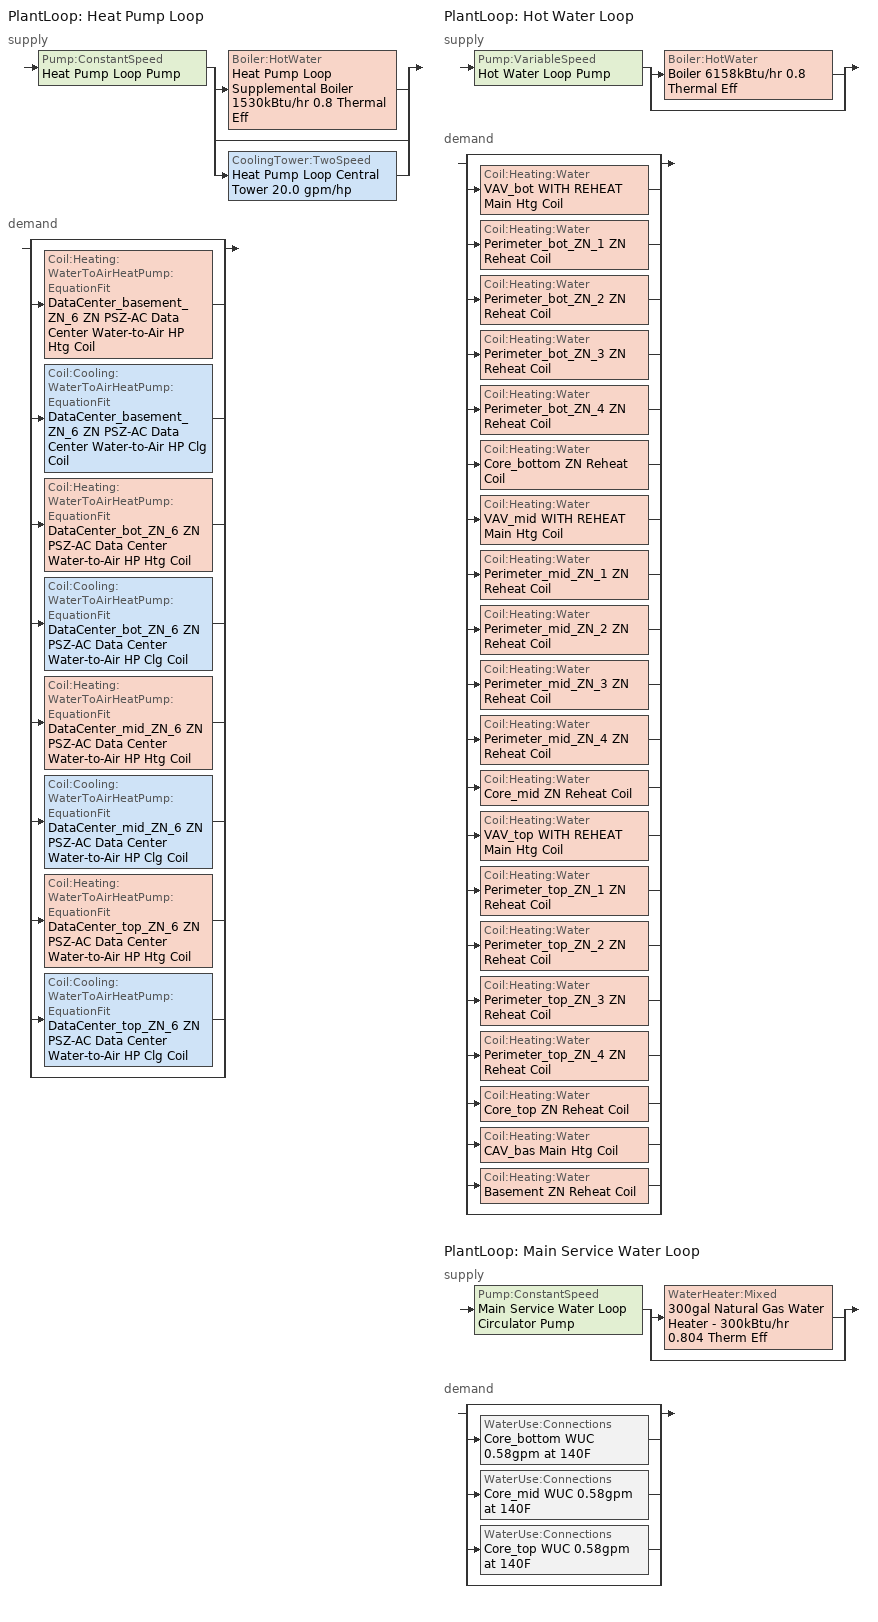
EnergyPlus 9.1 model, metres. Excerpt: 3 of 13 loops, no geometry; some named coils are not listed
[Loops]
PlantLoop 'Heat Pump Loop'
 supply: Pump:ConstantSpeed 'Heat Pump Loop Pump' > split
  | Boiler:HotWater 'Heat Pump Loop Supplemental Boiler 1530kBtu/hr 0.8 Thermal Eff'
  | bypass
  | CoolingTower:TwoSpeed 'Heat Pump Loop Central Tower 20.0 gpm/hp'
 demand: split
  | bypass
  | Coil:Heating:WaterToAirHeatPump:EquationFit 'DataCenter_basement_ZN_6 ZN PSZ-AC Data Center Water-to-Air HP Htg Coil'
  | Coil:Cooling:WaterToAirHeatPump:EquationFit 'DataCenter_basement_ZN_6 ZN PSZ-AC Data Center Water-to-Air HP Clg Coil'
  | Coil:Heating:WaterToAirHeatPump:EquationFit 'DataCenter_bot_ZN_6 ZN PSZ-AC Data Center Water-to-Air HP Htg Coil'
  | Coil:Cooling:WaterToAirHeatPump:EquationFit 'DataCenter_bot_ZN_6 ZN PSZ-AC Data Center Water-to-Air HP Clg Coil'
  | Coil:Heating:WaterToAirHeatPump:EquationFit 'DataCenter_mid_ZN_6 ZN PSZ-AC Data Center Water-to-Air HP Htg Coil'
  | Coil:Cooling:WaterToAirHeatPump:EquationFit 'DataCenter_mid_ZN_6 ZN PSZ-AC Data Center Water-to-Air HP Clg Coil'
  | Coil:Heating:WaterToAirHeatPump:EquationFit 'DataCenter_top_ZN_6 ZN PSZ-AC Data Center Water-to-Air HP Htg Coil'
  | Coil:Cooling:WaterToAirHeatPump:EquationFit 'DataCenter_top_ZN_6 ZN PSZ-AC Data Center Water-to-Air HP Clg Coil'
  | bypass
PlantLoop 'Hot Water Loop'
 supply: Pump:VariableSpeed 'Hot Water Loop Pump' > split
  | Boiler:HotWater 'Boiler 6158kBtu/hr 0.8 Thermal Eff'
  | bypass
 demand: split
  | bypass
  | Coil:Heating:Water 'VAV_bot WITH REHEAT Main Htg Coil'
  | Coil:Heating:Water 'Perimeter_bot_ZN_1 ZN Reheat Coil'
  | Coil:Heating:Water 'Perimeter_bot_ZN_2 ZN Reheat Coil'
  | Coil:Heating:Water 'Perimeter_bot_ZN_3 ZN Reheat Coil'
  | Coil:Heating:Water 'Perimeter_bot_ZN_4 ZN Reheat Coil'
  | Coil:Heating:Water 'Core_bottom ZN Reheat Coil'
  | Coil:Heating:Water 'VAV_mid WITH REHEAT Main Htg Coil'
  | Coil:Heating:Water 'Perimeter_mid_ZN_1 ZN Reheat Coil'
  | Coil:Heating:Water 'Perimeter_mid_ZN_2 ZN Reheat Coil'
  | Coil:Heating:Water 'Perimeter_mid_ZN_3 ZN Reheat Coil'
  | Coil:Heating:Water 'Perimeter_mid_ZN_4 ZN Reheat Coil'
  | Coil:Heating:Water 'Core_mid ZN Reheat Coil'
  | Coil:Heating:Water 'VAV_top WITH REHEAT Main Htg Coil'
  | Coil:Heating:Water 'Perimeter_top_ZN_1 ZN Reheat Coil'
  | Coil:Heating:Water 'Perimeter_top_ZN_2 ZN Reheat Coil'
  | Coil:Heating:Water 'Perimeter_top_ZN_3 ZN Reheat Coil'
  | Coil:Heating:Water 'Perimeter_top_ZN_4 ZN Reheat Coil'
  | Coil:Heating:Water 'Core_top ZN Reheat Coil'
  | Coil:Heating:Water 'CAV_bas Main Htg Coil'
  | Coil:Heating:Water 'Basement ZN Reheat Coil'
  | bypass
PlantLoop 'Main Service Water Loop'
 supply: Pump:ConstantSpeed 'Main Service Water Loop Circulator Pump' > split
  | WaterHeater:Mixed '300gal Natural Gas Water Heater - 300kBtu/hr 0.804 Therm Eff'
  | bypass
 demand: split
  | bypass
  | WaterUse:Connections 'Core_bottom WUC 0.58gpm at 140F'
  | WaterUse:Connections 'Core_mid WUC 0.58gpm at 140F'
  | WaterUse:Connections 'Core_top WUC 0.58gpm at 140F'
  | bypass
[Coil:Heating:Water] Availability Schedule=Always On Discrete; U-Factor Times Area Value {W/K}=Autosize; Maximum Water Flow Rate {m3/s}=Autosize; Performance Input Method=UFactorTimesAreaAndDesignWaterFlowRate; Rated Capacity {W}=Autosize; Rated Inlet Water Temperature {C}=82.2222; Rated Outlet Water Temperature {C}=71.1111; Rated Ratio for Air and Water Convection=0.5
Name | Rated Inlet Air Temperature {C} | Rated Outlet Air Temperature {C}
Basement ZN Reheat Coil | 16.6667 | 50
Core_bottom ZN Reheat Coil; Core_mid ZN Reheat Coil; Core_top ZN Reheat Coil; Perimeter_bot_ZN_1 ZN Reheat Coil; Perimeter_bot_ZN_2 ZN Reheat Coil; Perimeter_bot_ZN_3 ZN Reheat Coil; Perimeter_bot_ZN_4 ZN Reheat Coil; Perimeter_mid_ZN_1 ZN Reheat Coil; Perimeter_mid_ZN_2 ZN Reheat Coil; Perimeter_mid_ZN_3 ZN Reheat Coil; Perimeter_mid_ZN_4 ZN Reheat Coil; Perimeter_top_ZN_1 ZN Reheat Coil; Perimeter_top_ZN_2 ZN Reheat Coil; Perimeter_top_ZN_3 ZN Reheat Coil; Perimeter_top_ZN_4 ZN Reheat Coil | 12.7778 | 40
[SetpointManager:Scheduled] Control Variable=Temperature
Name | Schedule | Setpoint Node or NodeList
Hot Water Loop Setpoint Manager | Hot Water Loop Temp - 180F | Hot Water Loop Supply Outlet Node
Service hot water setpoint manager | Service Water Loop Temp - 140F | Main Service Water Loop Supply Outlet Node
[Coil:Heating:WaterToAirHeatPump:EquationFit] Rated Air Flow Rate {m3/s}=Autosize; Rated Water Flow Rate {m3/s}=Autosize; Gross Rated Heating Capacity {W}=Autosize; Gross Rated Heating COP=4.2; Heating Capacity Coefficient 1=0.237847; Heating Capacity Coefficient 2=-3.35824; Heating Capacity Coefficient 3=3.8064; Heating Capacity Coefficient 4=0.1792; Heating Capacity Coefficient 5=0.128607; Heating Power Consumption Coefficient 1=-3.79176; Heating Power Consumption Coefficient 2=3.38799; Heating Power Consumption Coefficient 3=1.50226; Heating Power Consumption Coefficient 4=-0.177654; Heating Power Consumption Coefficient 5=-0.10308
DataCenter_basement_ZN_6 ZN PSZ-AC Data Center Water-to-Air HP Htg Coil; DataCenter_bot_ZN_6 ZN PSZ-AC Data Center Water-to-Air HP Htg Coil; DataCenter_mid_ZN_6 ZN PSZ-AC Data Center Water-to-Air HP Htg Coil; DataCenter_top_ZN_6 ZN PSZ-AC Data Center Water-to-Air HP Htg Coil
[Coil:Cooling:WaterToAirHeatPump:EquationFit] Rated Air Flow Rate {m3/s}=Autosize; Rated Water Flow Rate {m3/s}=Autosize; Gross Rated Total Cooling Capacity {W}=Autosize; Gross Rated Sensible Cooling Capacity {W}=Autosize; Gross Rated Cooling COP=3.4; Total Cooling Capacity Coefficient 1=-4.30267; Total Cooling Capacity Coefficient 2=7.18537; Total Cooling Capacity Coefficient 3=-2.23947; Total Cooling Capacity Coefficient 4=0.139996; Total Cooling Capacity Coefficient 5=0.10266; Sensible Cooling Capacity Coefficient 1=6.00194; Sensible Cooling Capacity Coefficient 2=22.6301; Sensible Cooling Capacity Coefficient 3=-26.7961; Sensible Cooling Capacity Coefficient 4=-1.72375; Sensible Cooling Capacity Coefficient 5=0.490645; Sensible Cooling Capacity Coefficient 6=0.0693119; Cooling Power Consumption Coefficient 1=-5.67776; Cooling Power Consumption Coefficient 2=0.438988; Cooling Power Consumption Coefficient 3=5.84528; Cooling Power Consumption Coefficient 4=0.141606; Cooling Power Consumption Coefficient 5=-0.168728; Nominal Time for Condensate Removal to Begin {s}=0; Ratio of Initial Moisture Evaporation Rate and Steady State Latent Capacity=0
DataCenter_basement_ZN_6 ZN PSZ-AC Data Center Water-to-Air HP Clg Coil; DataCenter_bot_ZN_6 ZN PSZ-AC Data Center Water-to-Air HP Clg Coil; DataCenter_mid_ZN_6 ZN PSZ-AC Data Center Water-to-Air HP Clg Coil; DataCenter_top_ZN_6 ZN PSZ-AC Data Center Water-to-Air HP Clg Coil
[PlantLoop] Fluid Type=Water; Maximum Loop Flow Rate {m3/s}=Autosize; Minimum Loop Flow Rate {m3/s}=0; Plant Loop Volume {m3}=Autocalculate; Load Distribution Scheme=Optimal
Name | Plant Equipment Operation Scheme | Maximum Loop Temperature {C} | Minimum Loop Temperature {C} | Plant Loop Demand Calculation Scheme
Heat Pump Loop | Heat Pump Loop Operation Schemes | 80 | 5 | DualSetpointDeadband
Hot Water Loop | Hot Water Loop Operation Schemes | 100 | 10 | SingleSetpoint
Main Service Water Loop | Main Service Water Loop Operation Schemes | 60 | 10 | SingleSetpoint
[Sizing:Plant] Loop Type=Heating; Sizing Option=NonCoincident; Zone Timesteps in Averaging Window=1; Coincident Sizing Factor Mode=None
Name | Design Loop Exit Temperature {C} | Loop Design Temperature Difference {deltaC}
Heat Pump Loop | 39 | 11
Hot Water Loop | 82.2222 | 11.1111
Main Service Water Loop | 60 | 5
[Pump:ConstantSpeed] Design Flow Rate {m3/s}=Autosize; Design Power Consumption {W}=Autosize; Fraction of Motor Inefficiencies to Fluid Stream=0; Pump Control Type=Intermittent; Design Power Sizing Method=PowerPerFlowPerPressure; Design Electric Power per Unit Flow Rate {W/(m3/s)}=348701.1; Design Shaft Power per Unit Flow Rate per Unit Head=1.28205
Name | Design Pump Head {Pa} | Motor Efficiency
Heat Pump Loop Pump | 179344 | 0.895
Main Service Water Loop Circulator Pump | 29891 | 0.855
[Pump:VariableSpeed]
Hot Water Loop Pump: Design Maximum Flow Rate {m3/s}=Autosize; Design Pump Head {Pa}=179344; Design Power Consumption {W}=Autosize; Motor Efficiency=0.924; Fraction of Motor Inefficiencies to Fluid Stream=0; Coefficient 1 of the Part Load Performance Curve=0; Coefficient 2 of the Part Load Performance Curve=1; Coefficient 3 of the Part Load Performance Curve=0; Coefficient 4 of the Part Load Performance Curve=0; Design Minimum Flow Rate {m3/s}=0; Pump Control Type=Intermittent; Skin Loss Radiative Fraction=0.5; Design Power Sizing Method=PowerPerFlowPerPressure; Design Electric Power per Unit Flow Rate {W/(m3/s)}=348701.1; Design Shaft Power per Unit Flow Rate per Unit Head=1.28205; Design Minimum Flow Rate Fraction=0
[PlantEquipmentOperationSchemes] Control Scheme Object Type 1=PlantEquipmentOperation:HeatingLoad; Control Scheme Schedule Name 1=Always On Discrete
Heat Pump Loop Operation Schemes: Control Scheme Name 1=Heat Pump Loop Heating Operation Scheme; Control Scheme Object Type 2=PlantEquipmentOperation:CoolingLoad; Control Scheme Name 2=Heat Pump Loop Cooling Operation Scheme; Control Scheme Schedule Name 2=Always On Discrete; Control Scheme Object Type 3=PlantEquipmentOperation:ComponentSetpoint; Control Scheme Name 3=Heat Pump Loop Setpoint Operation Scheme; Control Scheme Schedule Name 3=Always On Discrete
Hot Water Loop Operation Schemes: Control Scheme Name 1=Hot Water Loop Heating Operation Scheme
Main Service Water Loop Operation Schemes: Control Scheme Name 1=Main Service Water Loop Heating Operation Scheme
[PlantEquipmentOperation:CoolingLoad]
Heat Pump Loop Cooling Operation Scheme: Load Range Lower Limit 1 {W}=0; Load Range Upper Limit 1 {W}=1000000000; Range Equipment List Name 1=Heat Pump Loop Cooling Equipment List
[PlantEquipmentList]
Heat Pump Loop Heating Equipment List: Boiler:HotWater, Heat Pump Loop Supplemental Boiler 1530kBtu/hr 0.8 Thermal Eff
Heat Pump Loop Cooling Equipment List: CoolingTower:TwoSpeed, Heat Pump Loop Central Tower 20.0 gpm/hp
Hot Water Loop Heating Equipment List: Boiler:HotWater, Boiler 6158kBtu/hr 0.8 Thermal Eff
Main Service Water Loop Heating Equipment List: WaterHeater:Mixed, 300gal Natural Gas Water Heater - 300kBtu/hr 0.804 Therm Eff
[PlantEquipmentOperation:ComponentSetpoint]
Heat Pump Loop Setpoint Operation Scheme: Equipment Object Type 1=Boiler:HotWater; Equipment Name 1=Heat Pump Loop Supplemental Boiler 1530kBtu/hr 0.8 Thermal Eff; Component Flow Rate 1 {m3/s}=Autosize; Operation Type 1=Heating; Equipment Object Type 2=CoolingTower:TwoSpeed; Equipment Name 2=Heat Pump Loop Central Tower 20.0 gpm/hp; Component Flow Rate 2 {m3/s}=Autosize; Operation Type 2=Cooling
[Boiler:HotWater] Fuel Type=NaturalGas; Nominal Capacity {W}=Autosize; Nominal Thermal Efficiency=0.8; Efficiency Curve Temperature Evaluation Variable=LeavingBoiler; Normalized Boiler Efficiency Curve=Boiler with No Minimum Turndown; Design Water Flow Rate {m3/s}=Autosize; Minimum Part Load Ratio=0; Maximum Part Load Ratio=1.2; Optimum Part Load Ratio=1; Water Outlet Upper Temperature Limit {C}=95; Parasitic Electric Load {W}=0; Sizing Factor=1
Name | Boiler Flow Mode
Heat Pump Loop Supplemental Boiler 1530kBtu/hr 0.8 Thermal Eff | ConstantFlow
Boiler 6158kBtu/hr 0.8 Thermal Eff | LeavingSetpointModulated
[SetpointManager:Scheduled:DualSetpoint] Control Variable=Temperature
Name | High Setpoint Schedule | Low Setpoint Schedule | Setpoint Node or NodeList
Heat Pump Loop Boiler Scheduled Dual Setpoint | Heat Pump Loop High Temp - 65F | Heat Pump Loop Low Temp - 41F | Heat Pump Loop Supplemental Boiler 1530kBtu/hr 0.8 Thermal Eff Outlet Water Node
Heat Pump Loop Fluid Cooler Scheduled Dual Setpoint | Heat Pump Loop High Temp - 65F 1 | Heat Pump Loop Low Temp - 41F 1 | Heat Pump Loop Central Tower 20.0 gpm/hp Outlet Water Node
Heat Pump Loop Scheduled Dual Setpoint | Heat Pump Loop High Temp - 65F | Heat Pump Loop Low Temp - 41F | Heat Pump Loop Supply Outlet Node
[CoolingTower:TwoSpeed]
Heat Pump Loop Central Tower 20.0 gpm/hp: Design Water Flow Rate {m3/s}=Autosize; High Fan Speed Air Flow Rate {m3/s}=Autosize; High Fan Speed Fan Power {W}=5745.92; High Fan Speed U-Factor Times Area Value {W/K}=Autosize; Low Fan Speed Air Flow Rate {m3/s}=Autocalculate; Low Fan Speed Air Flow Rate Sizing Factor=0.5; Low Fan Speed Fan Power {W}=1723.78; Low Fan Speed Fan Power Sizing Factor=0.16; Low Fan Speed U-Factor Times Area Value {W/K}=Autocalculate; Low Fan Speed U-Factor Times Area Sizing Factor=0.6; Free Convection Regime Air Flow Rate {m3/s}=0; Free Convection Regime Air Flow Rate Sizing Factor=0.1; Free Convection Regime U-Factor Times Area Value {W/K}=0; Free Convection U-Factor Times Area Value Sizing Factor=0.1; Performance Input Method=UFactorTimesAreaAndDesignWaterFlowRate; Heat Rejection Capacity and Nominal Capacity Sizing Ratio=1.25; Low Speed Nominal Capacity Sizing Factor=0.5; Free Convection Nominal Capacity Sizing Factor=0.1; Design Inlet Air Dry-Bulb Temperature {C}=25.6; Design Inlet Air Wet-Bulb Temperature {C}=25.6; Design Approach Temperature {deltaC}=Autosize; Design Range Temperature {deltaC}=Autosize; Basin Heater Capacity {W/K}=0; Basin Heater Setpoint Temperature {C}=2; Evaporation Loss Factor {percent/K}=0.2; Drift Loss Percent {percent}=0.008; Blowdown Concentration Ratio=3; Number of Cells=1; Cell Control=MinimalCell; Cell Minimum  Water Flow Rate Fraction=0.33; Cell Maximum Water Flow Rate Fraction=2.5; Sizing Factor=1
[PlantEquipmentOperation:HeatingLoad] Load Range Lower Limit 1 {W}=0; Load Range Upper Limit 1 {W}=1000000000
Name | Range Equipment List Name 1
Heat Pump Loop Heating Operation Scheme | Heat Pump Loop Heating Equipment List
Hot Water Loop Heating Operation Scheme | Hot Water Loop Heating Equipment List
Main Service Water Loop Heating Operation Scheme | Main Service Water Loop Heating Equipment List
[WaterHeater:Mixed]
300gal Natural Gas Water Heater - 300kBtu/hr 0.804 Therm Eff: Tank Volume {m3}=1.13562; Setpoint Temperature Schedule=Service Water Loop Temp - 140F; Deadband Temperature Difference {deltaC}=2; Maximum Temperature Limit {C}=60; Heater Control Type=Cycle; Heater Maximum Capacity {W}=87921.3; Heater Ignition Minimum Flow Rate {m3/s}=0; Heater Ignition Delay {s}=0; Heater Fuel Type=NaturalGas; Heater Thermal Efficiency=0.803984; Off Cycle Parasitic Fuel Consumption Rate {W}=8146.58; Off Cycle Parasitic Fuel Type=NaturalGas; Off Cycle Parasitic Heat Fraction to Tank=0; On Cycle Parasitic Fuel Consumption Rate {W}=8146.58; On Cycle Parasitic Fuel Type=NaturalGas; On Cycle Parasitic Heat Fraction to Tank=0; Ambient Temperature Indicator=Zone; Ambient Temperature Zone=Basement ZN; Off Cycle Loss Coefficient to Ambient Temperature {W/K}=11.2595; Off Cycle Loss Fraction to Zone=1; On Cycle Loss Coefficient to Ambient Temperature {W/K}=11.2595; On Cycle Loss Fraction to Zone=1; Use Side Effectiveness=1; Source Side Effectiveness=1; Use Side Design Flow Rate {m3/s}=Autosize; Source Side Design Flow Rate {m3/s}=Autosize; Indirect Water Heating Recovery Time {hr}=1.5; Source Side Flow Control Mode=IndirectHeatPrimarySetpoint
[WaterUse:Connections]
Name | Water Use Equipment Name 1
Core_bottom WUC 0.58gpm at 140F | Core_bottom Service Water Use 0.58gpm at 140F
Core_mid WUC 0.58gpm at 140F | Core_mid Service Water Use 0.58gpm at 140F
Core_top WUC 0.58gpm at 140F | Core_top Service Water Use 0.58gpm at 140F
[WaterUse:Equipment] Peak Flow Rate {m3/s}=3.65923e-05; Flow Rate Fraction Schedule=OfficeLarge BLDG_SWH_SCH; Sensible Fraction Schedule=Fraction Sensible - 0.2; Latent Fraction Schedule=Fraction Latent - 0.05
Name | Target Temperature Schedule | Zone
Core_bottom Service Water Use 0.58gpm at 140F | Mixed Water At Faucet Temp - 140F | Core_bottom ZN
Core_mid Service Water Use 0.58gpm at 140F | Mixed Water At Faucet Temp - 140F 1 | Core_mid ZN
Core_top Service Water Use 0.58gpm at 140F | Mixed Water At Faucet Temp - 140F 2 | Core_top ZN
[Schedule:Day:Interval]
Fraction Latent - 0.05 Default: No, 24:00, 0.05
Fraction Sensible - 0.2 Default: No, 24:00, 0.2
Heat Pump Loop High Temp - 65F Default; Heat Pump Loop High Temp - 65F Default 1: No, 24:00, 18.3333
Heat Pump Loop Low Temp - 41F Default; Heat Pump Loop Low Temp - 41F Default 1: No, 24:00, 5
Hot Water Loop Temp - 180F Default: No, 24:00, 82.2222
Mixed Water At Faucet Temp - 140F Default; Mixed Water At Faucet Temp - 140F Default 1; Mixed Water At Faucet Temp - 140F Default 2; Service Water Loop Temp - 140F Default: No, 24:00, 60
OfficeLarge BLDG_SWH_SCH Default: No, 06:00, 0, 07:00, 0.07, 11:00, 0.04, 13:00, 0.06, 14:00, 0.09, 15:00, 0.06, 21:00, 0.04, 22:00, 0.07, 24:00, 0.04
OfficeLarge BLDG_SWH_SCH SmrDsn|Wkdy Day; OfficeLarge BLDG_SWH_SCH Summer Design Day: No, 06:00, 0, 07:00, 0.07, 08:00, 0.19, 09:00, 0.35, 10:00, 0.38, 11:00, 0.39, 12:00, 0.47, 13:00, 0.57, 14:00, 0.54, 15:00, 0.34, 16:00, 0.33, 17:00, 0.44, 18:00, 0.26, 19:00, 0.21, 20:00, 0.15, 21:00, 0.17, 22:00, 0.08, 24:00, 0.05
OfficeLarge BLDG_SWH_SCH Winter Design Day; OfficeLarge BLDG_SWH_SCH WntrDsn|Sat Day: No, 06:00, 0, 07:00, 0.07, 08:00, 0.11, 09:00, 0.15, 10:00, 0.21, 11:00, 0.19, 12:00, 0.23, 13:00, 0.2, 14:00, 0.19, 15:00, 0.15, 16:00, 0.13, 17:00, 0.14, 21:00, 0.07, 22:00, 0.09, 24:00, 0.05
[Schedule:Week:Daily]
Fraction Latent - 0.05 Week Rule - Jan1-Dec31: Fraction Latent - 0.05 Default, Fraction Latent - 0.05 Default, Fraction Latent - 0.05 Default, Fraction Latent - 0.05 Default, Fraction Latent - 0.05 Default, Fraction Latent - 0.05 Default, Fraction Latent - 0.05 Default, Fraction Latent - 0.05 Default, Fraction Latent - 0.05 Default, Fraction Latent - 0.05 Default, Fraction Latent - 0.05 Default, Fraction Latent - 0.05 Default
Fraction Sensible - 0.2 Week Rule - Jan1-Dec31: Fraction Sensible - 0.2 Default, Fraction Sensible - 0.2 Default, Fraction Sensible - 0.2 Default, Fraction Sensible - 0.2 Default, Fraction Sensible - 0.2 Default, Fraction Sensible - 0.2 Default, Fraction Sensible - 0.2 Default, Fraction Sensible - 0.2 Default, Fraction Sensible - 0.2 Default, Fraction Sensible - 0.2 Default, Fraction Sensible - 0.2 Default, Fraction Sensible - 0.2 Default
Heat Pump Loop High Temp - 65F Week Rule - Jan1-Dec31: Heat Pump Loop High Temp - 65F Default, Heat Pump Loop High Temp - 65F Default, Heat Pump Loop High Temp - 65F Default, Heat Pump Loop High Temp - 65F Default, Heat Pump Loop High Temp - 65F Default, Heat Pump Loop High Temp - 65F Default, Heat Pump Loop High Temp - 65F Default, Heat Pump Loop High Temp - 65F Default, Heat Pump Loop High Temp - 65F Default, Heat Pump Loop High Temp - 65F Default, Heat Pump Loop High Temp - 65F Default, Heat Pump Loop High Temp - 65F Default
Heat Pump Loop High Temp - 65F 1 Week Rule - Jan1-Dec31: Heat Pump Loop High Temp - 65F Default 1, Heat Pump Loop High Temp - 65F Default 1, Heat Pump Loop High Temp - 65F Default 1, Heat Pump Loop High Temp - 65F Default 1, Heat Pump Loop High Temp - 65F Default 1, Heat Pump Loop High Temp - 65F Default 1, Heat Pump Loop High Temp - 65F Default 1, Heat Pump Loop High Temp - 65F Default 1, Heat Pump Loop High Temp - 65F Default 1, Heat Pump Loop High Temp - 65F Default 1, Heat Pump Loop High Temp - 65F Default 1, Heat Pump Loop High Temp - 65F Default 1
Heat Pump Loop Low Temp - 41F Week Rule - Jan1-Dec31: Heat Pump Loop Low Temp - 41F Default, Heat Pump Loop Low Temp - 41F Default, Heat Pump Loop Low Temp - 41F Default, Heat Pump Loop Low Temp - 41F Default, Heat Pump Loop Low Temp - 41F Default, Heat Pump Loop Low Temp - 41F Default, Heat Pump Loop Low Temp - 41F Default, Heat Pump Loop Low Temp - 41F Default, Heat Pump Loop Low Temp - 41F Default, Heat Pump Loop Low Temp - 41F Default, Heat Pump Loop Low Temp - 41F Default, Heat Pump Loop Low Temp - 41F Default
Heat Pump Loop Low Temp - 41F 1 Week Rule - Jan1-Dec31: Heat Pump Loop Low Temp - 41F Default 1, Heat Pump Loop Low Temp - 41F Default 1, Heat Pump Loop Low Temp - 41F Default 1, Heat Pump Loop Low Temp - 41F Default 1, Heat Pump Loop Low Temp - 41F Default 1, Heat Pump Loop Low Temp - 41F Default 1, Heat Pump Loop Low Temp - 41F Default 1, Heat Pump Loop Low Temp - 41F Default 1, Heat Pump Loop Low Temp - 41F Default 1, Heat Pump Loop Low Temp - 41F Default 1, Heat Pump Loop Low Temp - 41F Default 1, Heat Pump Loop Low Temp - 41F Default 1
Hot Water Loop Temp - 180F Week Rule - Jan1-Dec31: Hot Water Loop Temp - 180F Default, Hot Water Loop Temp - 180F Default, Hot Water Loop Temp - 180F Default, Hot Water Loop Temp - 180F Default, Hot Water Loop Temp - 180F Default, Hot Water Loop Temp - 180F Default, Hot Water Loop Temp - 180F Default, Hot Water Loop Temp - 180F Default, Hot Water Loop Temp - 180F Default, Hot Water Loop Temp - 180F Default, Hot Water Loop Temp - 180F Default, Hot Water Loop Temp - 180F Default
Mixed Water At Faucet Temp - 140F Week Rule - Jan1-Dec31: Mixed Water At Faucet Temp - 140F Default, Mixed Water At Faucet Temp - 140F Default, Mixed Water At Faucet Temp - 140F Default, Mixed Water At Faucet Temp - 140F Default, Mixed Water At Faucet Temp - 140F Default, Mixed Water At Faucet Temp - 140F Default, Mixed Water At Faucet Temp - 140F Default, Mixed Water At Faucet Temp - 140F Default, Mixed Water At Faucet Temp - 140F Default, Mixed Water At Faucet Temp - 140F Default, Mixed Water At Faucet Temp - 140F Default, Mixed Water At Faucet Temp - 140F Default
Mixed Water At Faucet Temp - 140F 1 Week Rule - Jan1-Dec31: Mixed Water At Faucet Temp - 140F Default 1, Mixed Water At Faucet Temp - 140F Default 1, Mixed Water At Faucet Temp - 140F Default 1, Mixed Water At Faucet Temp - 140F Default 1, Mixed Water At Faucet Temp - 140F Default 1, Mixed Water At Faucet Temp - 140F Default 1, Mixed Water At Faucet Temp - 140F Default 1, Mixed Water At Faucet Temp - 140F Default 1, Mixed Water At Faucet Temp - 140F Default 1, Mixed Water At Faucet Temp - 140F Default 1, Mixed Water At Faucet Temp - 140F Default 1, Mixed Water At Faucet Temp - 140F Default 1
Mixed Water At Faucet Temp - 140F 2 Week Rule - Jan1-Dec31: Mixed Water At Faucet Temp - 140F Default 2, Mixed Water At Faucet Temp - 140F Default 2, Mixed Water At Faucet Temp - 140F Default 2, Mixed Water At Faucet Temp - 140F Default 2, Mixed Water At Faucet Temp - 140F Default 2, Mixed Water At Faucet Temp - 140F Default 2, Mixed Water At Faucet Temp - 140F Default 2, Mixed Water At Faucet Temp - 140F Default 2, Mixed Water At Faucet Temp - 140F Default 2, Mixed Water At Faucet Temp - 140F Default 2, Mixed Water At Faucet Temp - 140F Default 2, Mixed Water At Faucet Temp - 140F Default 2
OfficeLarge BLDG_SWH_SCH Week Rule - Jan1-Dec31: OfficeLarge BLDG_SWH_SCH Default, OfficeLarge BLDG_SWH_SCH SmrDsn|Wkdy Day, OfficeLarge BLDG_SWH_SCH SmrDsn|Wkdy Day, OfficeLarge BLDG_SWH_SCH SmrDsn|Wkdy Day, OfficeLarge BLDG_SWH_SCH SmrDsn|Wkdy Day, OfficeLarge BLDG_SWH_SCH SmrDsn|Wkdy Day, OfficeLarge BLDG_SWH_SCH WntrDsn|Sat Day, OfficeLarge BLDG_SWH_SCH Default, OfficeLarge BLDG_SWH_SCH Summer Design Day, OfficeLarge BLDG_SWH_SCH Winter Design Day, OfficeLarge BLDG_SWH_SCH Default, OfficeLarge BLDG_SWH_SCH Default
Service Water Loop Temp - 140F Week Rule - Jan1-Dec31: Service Water Loop Temp - 140F Default, Service Water Loop Temp - 140F Default, Service Water Loop Temp - 140F Default, Service Water Loop Temp - 140F Default, Service Water Loop Temp - 140F Default, Service Water Loop Temp - 140F Default, Service Water Loop Temp - 140F Default, Service Water Loop Temp - 140F Default, Service Water Loop Temp - 140F Default, Service Water Loop Temp - 140F Default, Service Water Loop Temp - 140F Default, Service Water Loop Temp - 140F Default
[Schedule:Year]
Fraction Latent - 0.05: Fraction Latent - 0.05 Week Rule - Jan1-Dec31, 1, 1, 12, 31
Fraction Sensible - 0.2: Fraction Sensible - 0.2 Week Rule - Jan1-Dec31, 1, 1, 12, 31
Heat Pump Loop High Temp - 65F: Heat Pump Loop High Temp - 65F Week Rule - Jan1-Dec31, 1, 1, 12, 31
Heat Pump Loop High Temp - 65F 1: Heat Pump Loop High Temp - 65F 1 Week Rule - Jan1-Dec31, 1, 1, 12, 31
Heat Pump Loop Low Temp - 41F: Heat Pump Loop Low Temp - 41F Week Rule - Jan1-Dec31, 1, 1, 12, 31
Heat Pump Loop Low Temp - 41F 1: Heat Pump Loop Low Temp - 41F 1 Week Rule - Jan1-Dec31, 1, 1, 12, 31
Hot Water Loop Temp - 180F: Hot Water Loop Temp - 180F Week Rule - Jan1-Dec31, 1, 1, 12, 31
Mixed Water At Faucet Temp - 140F: Mixed Water At Faucet Temp - 140F Week Rule - Jan1-Dec31, 1, 1, 12, 31
Mixed Water At Faucet Temp - 140F 1: Mixed Water At Faucet Temp - 140F 1 Week Rule - Jan1-Dec31, 1, 1, 12, 31
Mixed Water At Faucet Temp - 140F 2: Mixed Water At Faucet Temp - 140F 2 Week Rule - Jan1-Dec31, 1, 1, 12, 31
OfficeLarge BLDG_SWH_SCH: OfficeLarge BLDG_SWH_SCH Week Rule - Jan1-Dec31, 1, 1, 12, 31
Service Water Loop Temp - 140F: Service Water Loop Temp - 140F Week Rule - Jan1-Dec31, 1, 1, 12, 31
[Schedule:Constant]
Always On Discrete: Hourly Value=1
[Curve:Cubic]
Boiler with No Minimum Turndown: Coefficient1 Constant=0.7463; Coefficient2 x=1.3196; Coefficient3 x**2=-2.2154; Coefficient4 x**3=1.1674; Minimum Value of x {BasedOnField A2}=0; Maximum Value of x {BasedOnField A2}=1.3
